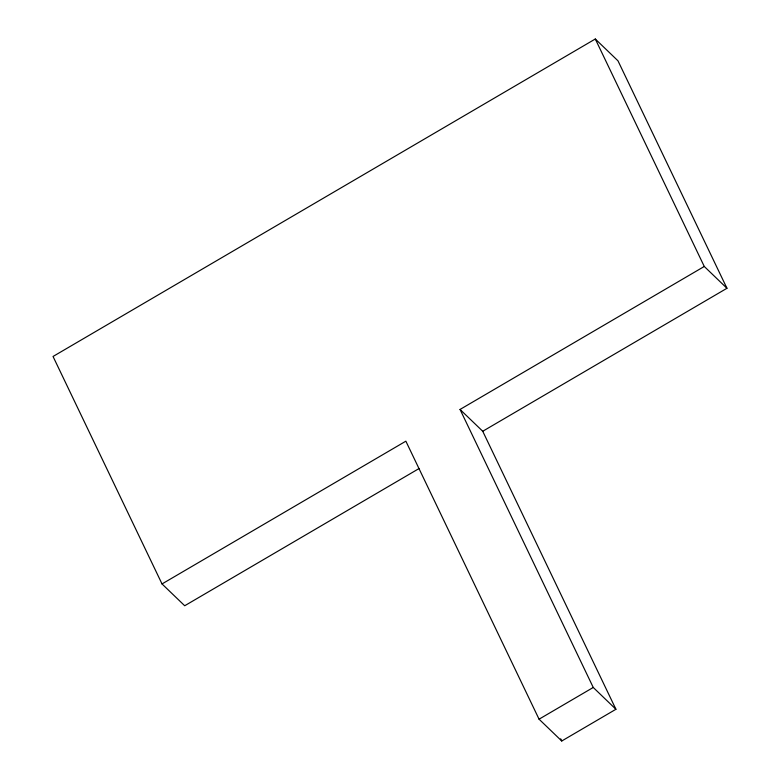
<?xml version="1.0" encoding="UTF-8"?>
<svg xmlns="http://www.w3.org/2000/svg" width="780" height="780" viewBox="0 0 780 780"><rect width="100%" height="100%" fill="white"/><g stroke="black" fill="none" stroke-linecap="round" stroke-linejoin="round"><path stroke-width="1.17" d="M726.96 288.278L704.272 266.468L460.044 409.451L482.732 431.262L726.96 288.278L617.975 60.811L595.296 39L53.04 356.47L162.025 583.937L184.704 605.748L419.084 468.526M162.025 583.937L405.863 441.178L539.058 719.189L561.746 741L615.927 709.274L482.732 431.262M539.058 719.189L593.249 687.463L615.927 709.274M595.296 39L704.272 266.468M460.044 409.451L593.249 687.463M560.693 738.806L561.746 741"/></g></svg>
